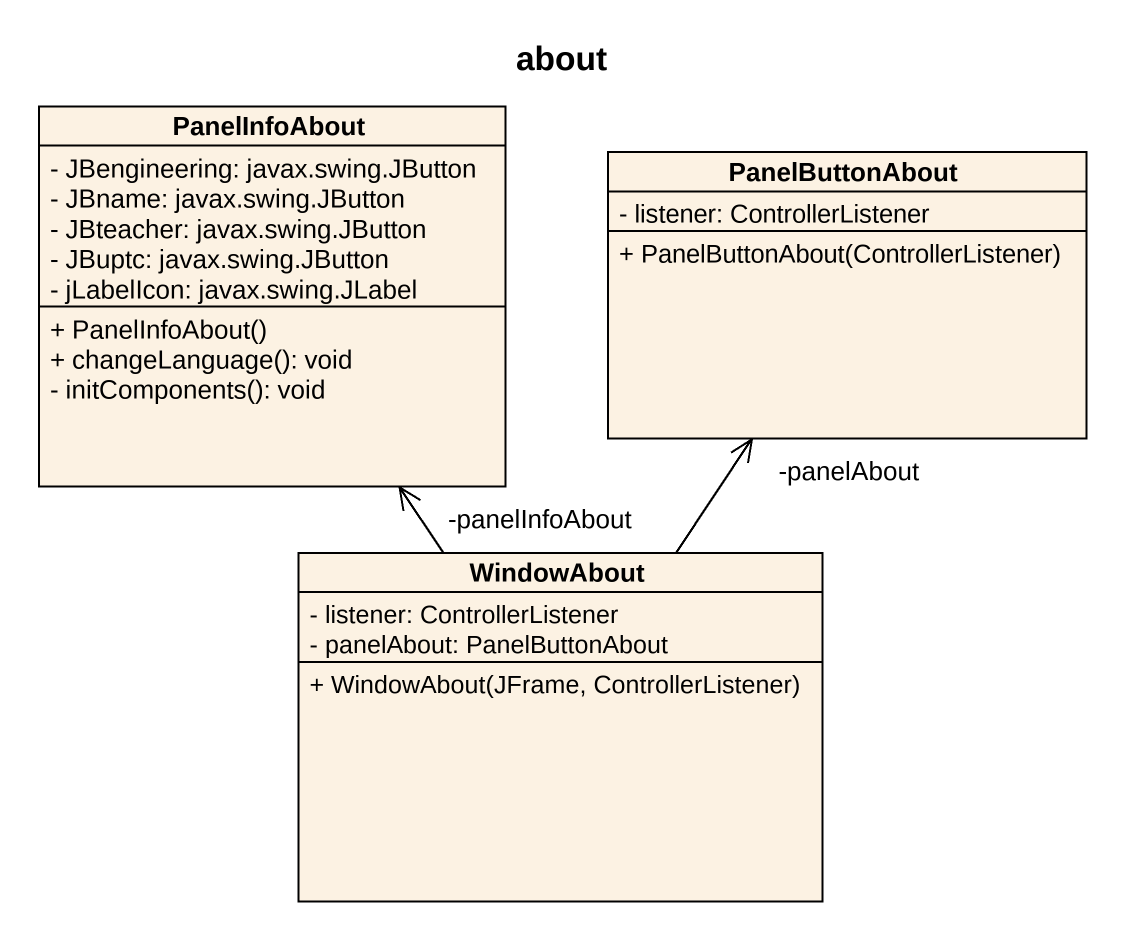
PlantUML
@startuml
title about
hide circle
hide empty members
skinparam classAttributeIconSize 0
class PanelInfoAbout {
  - JBengineering: javax.swing.JButton
  - JBname: javax.swing.JButton
  - JBteacher: javax.swing.JButton
  - JBuptc: javax.swing.JButton
  - jLabelIcon: javax.swing.JLabel
  + PanelInfoAbout()
  + changeLanguage(): void
  - initComponents(): void
}
class PanelButtonAbout {
  - listener: ControllerListener
  + PanelButtonAbout(ControllerListener)
}
class WindowAbout {
  - listener: ControllerListener
  - panelAbout: PanelButtonAbout
  + WindowAbout(JFrame, ControllerListener)
}
WindowAbout -up-> "-panelInfoAbout" PanelInfoAbout
WindowAbout -up-> "-panelAbout" PanelButtonAbout
@enduml
